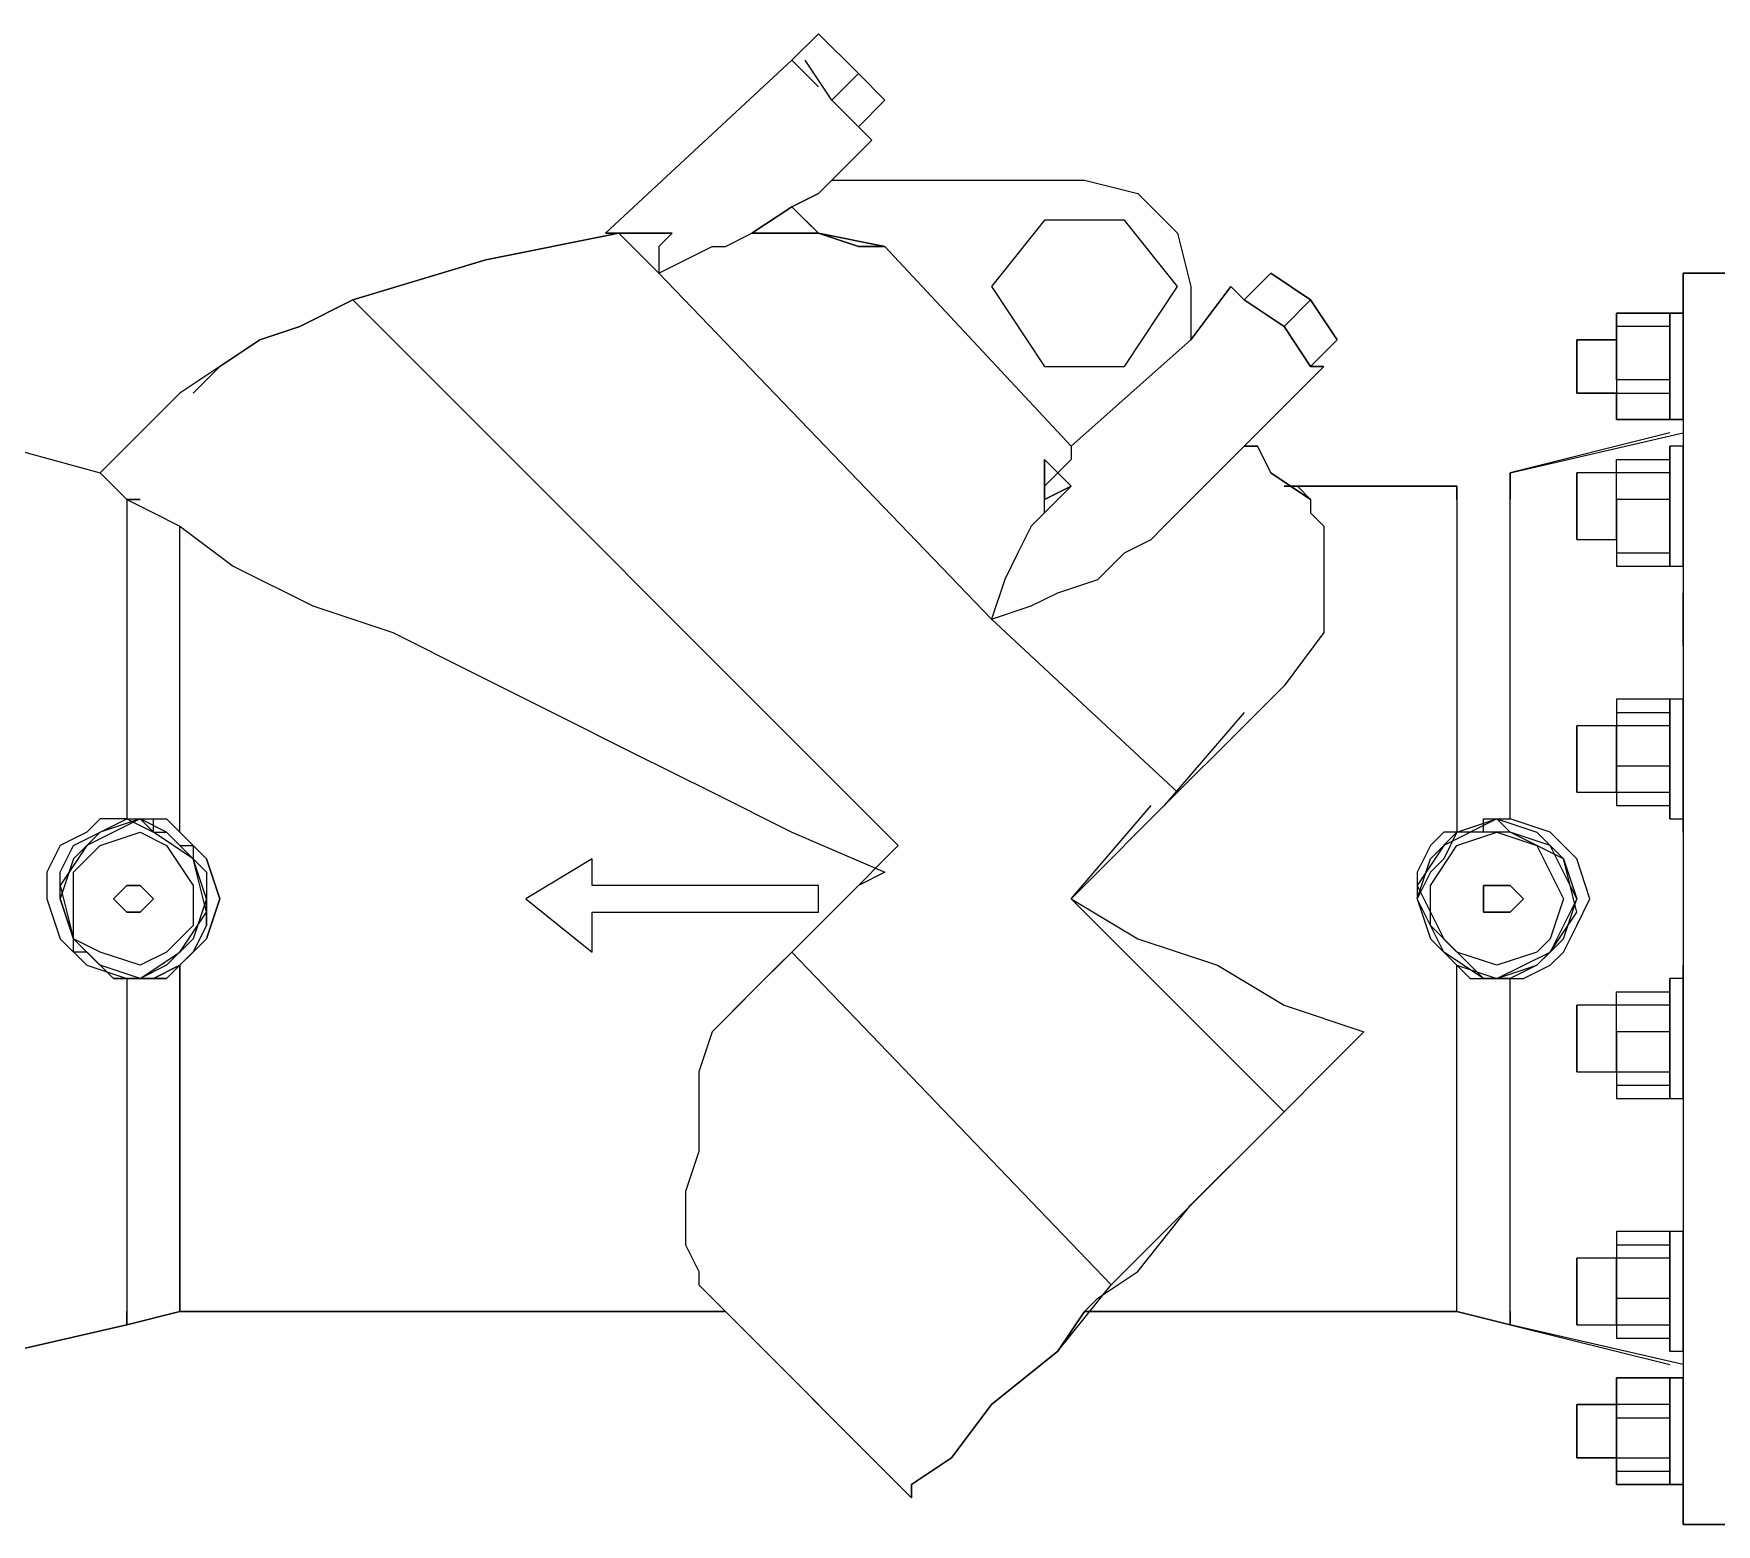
# Model space of a CAD drawing. Extents: x -187 to 52, y -9 to 65.
# Drawn here: x -129.644 to -129.109, y 35.937 to 36.411 of the extents above; entities that cross this region are included whole.
import ezdxf

# ---------------------------------------------------------------- set-up
doc = ezdxf.new("R2010")
doc.units = 0
doc.header["$MEASUREMENT"] = 0
doc.layers.add('PDF4_Geometría', color=7, linetype='Continuous')

msp = doc.modelspace()

# ---------------------------------------------------------------- linework, layer by layer
at = {"layer": 'PDF4_Geometría', "lineweight": 9}
for points in [[(-129.38227, 36.39832), (-129.39073, 36.38987), (-129.38227, 36.38141), (-129.37382, 36.38987), (-129.38227, 36.39832), (-129.39496, 36.41101), (-129.40342, 36.40255), (-129.39496, 36.41101), (-129.38227, 36.39832), (-129.37382, 36.38987), (-129.38227, 36.38141), (-129.37804, 36.37718), (-129.38227, 36.38141), (-129.39073, 36.38987), (-129.39919, 36.40255)], [(-129.39496, 36.3941), (-129.40342, 36.40255), (-129.39496, 36.41101), (-129.38227, 36.39832), (-129.37382, 36.38987), (-129.38227, 36.38141), (-129.37382, 36.38987), (-129.38227, 36.39832), (-129.39496, 36.41101), (-129.40342, 36.40255)], [(-129.38227, 36.38141), (-129.37804, 36.37718), (-129.38227, 36.38141)], [(-129.38227, 36.38141), (-129.37804, 36.37718), (-129.38227, 36.38141)], [(-129.38227, 36.38141), (-129.37804, 36.37718), (-129.38227, 36.38141)], [(-129.28078, 36.16995), (-129.33998, 36.22493), (-129.44571, 36.33489), (-129.4584, 36.34758), (-129.44994, 36.34758), (-129.44148, 36.34758), (-129.44994, 36.34758), (-129.45417, 36.34758), (-129.44994, 36.34758), (-129.44148, 36.34758), (-129.44994, 36.34758), (-129.45417, 36.34758), (-129.4584, 36.34758), (-129.46263, 36.34758), (-129.4584, 36.34758), (-129.45417, 36.34758), (-129.4584, 36.34758), (-129.46263, 36.34758), (-129.4584, 36.34758), (-129.45417, 36.34758), (-129.44994, 36.34758), (-129.44148, 36.34758), (-129.44571, 36.34335), (-129.44571, 36.33489), (-129.43725, 36.33912), (-129.42879, 36.34335), (-129.42456, 36.34335), (-129.41611, 36.34758), (-129.40342, 36.35603), (-129.39496, 36.36026), (-129.39073, 36.36449), (-129.39496, 36.36026), (-129.40342, 36.35603), (-129.41611, 36.34758), (-129.41188, 36.34758), (-129.40765, 36.34758), (-129.40342, 36.34758), (-129.39919, 36.34758), (-129.39496, 36.34758), (-129.39919, 36.3518), (-129.39496, 36.34758), (-129.39919, 36.34758), (-129.39496, 36.34758), (-129.38227, 36.34335), (-129.37382, 36.34335), (-129.39496, 36.34758), (-129.41611, 36.34758), (-129.41188, 36.34758), (-129.40765, 36.34758), (-129.40342, 36.34758), (-129.39919, 36.34758), (-129.40342, 36.34758), (-129.40765, 36.34758), (-129.41188, 36.34758), (-129.41611, 36.34758), (-129.40342, 36.35603), (-129.39496, 36.36026), (-129.39073, 36.36449), (-129.37804, 36.37718), (-129.39073, 36.36449), (-129.37804, 36.37718), (-129.39073, 36.36449), (-129.39496, 36.36026), (-129.40342, 36.35603), (-129.41611, 36.34758), (-129.39496, 36.34758), (-129.37382, 36.34335), (-129.31461, 36.27991)], [(-129.39073, 36.36449), (-129.31038, 36.36449), (-129.29346, 36.36026), (-129.28078, 36.34758), (-129.27655, 36.33066), (-129.27655, 36.31374)], [(-129.39073, 36.36449), (-129.31038, 36.36449), (-129.29346, 36.36026), (-129.28078, 36.34758), (-129.27655, 36.33066), (-129.27655, 36.31374)], [(-129.59373, 36.29683), (-129.58527, 36.30528), (-129.57258, 36.31374), (-129.5599, 36.31797), (-129.54298, 36.32643), (-129.5599, 36.31797), (-129.57258, 36.31374), (-129.58527, 36.30528), (-129.59373, 36.29683), (-129.58527, 36.30528), (-129.57258, 36.31374), (-129.5599, 36.31797), (-129.54298, 36.32643), (-129.50069, 36.33912), (-129.4584, 36.34758), (-129.50069, 36.33912), (-129.54298, 36.32643), (-129.5599, 36.31797), (-129.57258, 36.31374), (-129.58527, 36.30528), (-129.59796, 36.29683), (-129.60642, 36.28837), (-129.61487, 36.27991), (-129.6191, 36.27568), (-129.62333, 36.27145), (-129.6191, 36.27568), (-129.61487, 36.27991), (-129.60642, 36.28837), (-129.59796, 36.29683)], [(-129.37382, 36.34335), (-129.39496, 36.34758), (-129.41611, 36.34758)], [(-129.24694, 36.31797), (-129.25963, 36.32643), (-129.26386, 36.33066), (-129.25963, 36.32643), (-129.24694, 36.31797), (-129.23849, 36.30528), (-129.23426, 36.30528), (-129.23849, 36.30528), (-129.23003, 36.31374), (-129.23849, 36.32643), (-129.25117, 36.33489), (-129.23849, 36.32643), (-129.23003, 36.31374), (-129.23849, 36.30528), (-129.24694, 36.31797), (-129.23849, 36.32643)], [(-129.25963, 36.32643), (-129.26386, 36.33066), (-129.25963, 36.32643)], [(-129.25963, 36.32643), (-129.26386, 36.33066), (-129.25963, 36.32643)], [(-129.25963, 36.32643), (-129.26386, 36.33066), (-129.25963, 36.32643)], [(-129.12007, 36.30528), (-129.12007, 36.30951), (-129.12007, 36.30106), (-129.12007, 36.29683), (-129.12007, 36.30951), (-129.12007, 36.3222), (-129.12007, 36.31374), (-129.12007, 36.3222), (-129.12007, 36.33066), (-129.12007, 36.33489), (-129.12007, 36.33066), (-129.12007, 36.3222), (-129.12007, 36.29683), (-129.12007, 36.26722), (-129.12007, 36.22916), (-129.12007, 36.18264), (-129.12007, 36.13612), (-129.12007, 36.0896), (-129.12007, 36.04308), (-129.12007, 36.00502), (-129.12007, 35.97542), (-129.12007, 35.95004), (-129.12007, 35.94158), (-129.12007, 35.93735), (-129.12007, 35.94158), (-129.12007, 35.95004), (-129.12007, 35.9585), (-129.12007, 35.95427), (-129.12007, 35.95004), (-129.12007, 35.95427), (-129.12007, 35.96696), (-129.12007, 35.96273)], [(-129.61487, 36.26299), (-129.60642, 36.25877), (-129.59796, 36.25454), (-129.58104, 36.24185), (-129.55567, 36.22916), (-129.53029, 36.2207), (-129.50492, 36.20802), (-129.47954, 36.19533), (-129.45417, 36.18264), (-129.42879, 36.16995), (-129.40342, 36.15727), (-129.37382, 36.14458), (-129.38227, 36.14035), (-129.3865, 36.13612), (-129.36959, 36.15304), (-129.54298, 36.32643)], [(-129.14122, 36.30106), (-129.14122, 36.28837), (-129.1243, 36.28837), (-129.1243, 36.30106), (-129.1243, 36.29683), (-129.1243, 36.30106), (-129.1243, 36.31374), (-129.1243, 36.31797), (-129.1243, 36.30106), (-129.14122, 36.30106), (-129.14122, 36.31797), (-129.14122, 36.31374), (-129.1539, 36.31374), (-129.14122, 36.31374), (-129.1539, 36.31374), (-129.14122, 36.31374), (-129.14122, 36.3222), (-129.1243, 36.3222), (-129.1243, 36.31374), (-129.1243, 36.3222), (-129.14122, 36.3222), (-129.14122, 36.31374), (-129.14122, 36.30106), (-129.14122, 36.29683)], [(-129.14122, 36.31797), (-129.14122, 36.3222), (-129.1243, 36.3222), (-129.1243, 36.31797)], [(-129.1243, 36.31374), (-129.1243, 36.3222), (-129.1243, 36.31374)], [(-129.1243, 36.31374), (-129.1243, 36.3222), (-129.1243, 36.30951), (-129.1243, 36.29683)], [(-129.12007, 36.31374), (-129.12007, 36.3222), (-129.12007, 36.31374)], [(-129.27655, 36.31374), (-129.31461, 36.27991), (-129.31461, 36.27568), (-129.31884, 36.27145)], [(-129.1539, 36.29683), (-129.1539, 36.30106), (-129.1539, 36.31374)], [(-129.1539, 36.29683), (-129.1539, 36.30528), (-129.1539, 36.31374)], [(-129.1539, 36.29683), (-129.1539, 36.30528), (-129.1539, 36.31374)], [(-129.1539, 36.29683), (-129.1539, 36.30106), (-129.1539, 36.31374)], [(-129.1243, 36.30528), (-129.1243, 36.30951)], [(-129.32307, 36.25877), (-129.32307, 36.26722), (-129.32307, 36.27145), (-129.32307, 36.27568), (-129.32307, 36.27145), (-129.32307, 36.26722), (-129.32307, 36.26299), (-129.31461, 36.26722), (-129.32307, 36.25877), (-129.3273, 36.25454), (-129.33153, 36.24608), (-129.33575, 36.23762), (-129.33998, 36.22493), (-129.3273, 36.22916), (-129.31884, 36.23339), (-129.30615, 36.23762), (-129.29769, 36.24608), (-129.28923, 36.25031), (-129.28501, 36.25454), (-129.23426, 36.30528), (-129.25963, 36.27991)], [(-129.23849, 36.30528), (-129.23426, 36.30528), (-129.23849, 36.30528)], [(-129.23849, 36.30528), (-129.23426, 36.30528), (-129.23849, 36.30528)], [(-129.23849, 36.30528), (-129.23426, 36.30528), (-129.23849, 36.30528)], [(-129.12007, 36.30106), (-129.12007, 36.29683), (-129.12007, 36.28837), (-129.12007, 36.29683)], [(-129.1243, 36.29683), (-129.1243, 36.28837), (-129.1243, 36.29683)], [(-129.1243, 36.29683), (-129.1243, 36.28837), (-129.1243, 36.29683)], [(-129.12007, 36.29683), (-129.12007, 36.28837), (-129.12007, 36.29683)], [(-129.66985, 36.28414), (-129.62333, 36.27145), (-129.61487, 36.26299), (-129.62333, 36.27145), (-129.61487, 36.26299), (-129.6191, 36.26722), (-129.62333, 36.27145), (-129.6191, 36.26722), (-129.61487, 36.26299), (-129.61487, 36.25031), (-129.61487, 36.22493), (-129.61487, 36.19533), (-129.61487, 36.1615), (-129.62333, 36.1615), (-129.62756, 36.15727), (-129.63602, 36.15304), (-129.64025, 36.14458), (-129.64025, 36.13612), (-129.63602, 36.12343), (-129.62756, 36.11498), (-129.61487, 36.11075), (-129.61487, 36.07269), (-129.61487, 36.03885), (-129.61487, 36.01771), (-129.61487, 36.00502), (-129.61487, 36.00079), (-129.61487, 36.00502)], [(-129.1243, 36.28414), (-129.17505, 36.27145), (-129.12007, 36.28414)], [(-129.2554, 36.27991), (-129.25117, 36.27145), (-129.2554, 36.27991)], [(-129.1243, 36.26722), (-129.1243, 36.27568), (-129.1243, 36.26299), (-129.14122, 36.26299), (-129.14122, 36.27568), (-129.1243, 36.27568), (-129.1243, 36.27991), (-129.1243, 36.27568), (-129.1243, 36.26722), (-129.1243, 36.25454), (-129.1243, 36.24185), (-129.12007, 36.24185)], [(-129.12007, 36.27145), (-129.12007, 36.26722), (-129.12007, 36.26299), (-129.12007, 36.25877), (-129.12007, 36.25454), (-129.12007, 36.25031), (-129.12007, 36.24185), (-129.12007, 36.25454), (-129.12007, 36.26722), (-129.12007, 36.27568), (-129.12007, 36.27991), (-129.1243, 36.27991)], [(-129.31461, 36.26722), (-129.31884, 36.27145), (-129.32307, 36.27568)], [(-129.31884, 36.27145), (-129.32307, 36.27568)], [(-129.12007, 36.27568), (-129.12007, 36.26722), (-129.12007, 36.26299)], [(-129.61064, 36.26299), (-129.61487, 36.26299), (-129.62333, 36.27145)], [(-129.32307, 36.26722), (-129.31884, 36.27145), (-129.32307, 36.26722)], [(-129.32307, 36.26722), (-129.31884, 36.27145), (-129.32307, 36.26722)], [(-129.23849, 36.26299), (-129.24271, 36.26722), (-129.23849, 36.26299), (-129.23849, 36.25877), (-129.23426, 36.25454), (-129.23426, 36.24608), (-129.23426, 36.23762), (-129.23426, 36.22916), (-129.23426, 36.2207), (-129.24694, 36.20379), (-129.26386, 36.18687), (-129.28078, 36.16995), (-129.31461, 36.13612), (-129.28923, 36.16573)], [(-129.25117, 36.27145), (-129.23849, 36.26299)], [(-129.25117, 36.27145), (-129.23849, 36.26299)], [(-129.23849, 36.26299), (-129.24271, 36.26722), (-129.23849, 36.26299)], [(-129.19197, 36.26299), (-129.19197, 36.26722), (-129.19197, 36.25454), (-129.19197, 36.22916), (-129.19197, 36.19533), (-129.19197, 36.15727), (-129.19619, 36.15727), (-129.20042, 36.15304), (-129.20465, 36.14458), (-129.20465, 36.14035), (-129.20465, 36.13612), (-129.20042, 36.12343), (-129.19197, 36.11498), (-129.17928, 36.11075), (-129.16659, 36.11498), (-129.15813, 36.12343), (-129.1539, 36.13612), (-129.15813, 36.14458), (-129.16236, 36.15304), (-129.17505, 36.15727), (-129.18351, 36.15727), (-129.18351, 36.1615), (-129.17928, 36.1615), (-129.17505, 36.1615)], [(-129.19197, 36.26299), (-129.19197, 36.26722), (-129.19197, 36.26299)], [(-129.17505, 36.00502), (-129.17505, 36.00079), (-129.17505, 36.00502), (-129.17505, 36.01771), (-129.17505, 36.03885), (-129.17505, 36.07269), (-129.17505, 36.11075), (-129.17082, 36.11075), (-129.16236, 36.11498), (-129.15813, 36.11921), (-129.1539, 36.12766), (-129.14967, 36.13612), (-129.1539, 36.14881), (-129.16236, 36.15727), (-129.17505, 36.1615), (-129.17505, 36.19956), (-129.17505, 36.23339), (-129.17505, 36.25454), (-129.17505, 36.26722), (-129.17505, 36.27145), (-129.17505, 36.26722), (-129.17505, 36.26299)], [(-129.1243, 36.27145), (-129.1539, 36.27145)], [(-129.1539, 36.25031), (-129.1539, 36.25454), (-129.1539, 36.26299), (-129.1539, 36.26722), (-129.1539, 36.27145), (-129.1539, 36.26722), (-129.1539, 36.25877), (-129.1539, 36.25031), (-129.14122, 36.25031), (-129.14122, 36.25454), (-129.14122, 36.26299), (-129.14122, 36.26722)], [(-129.14122, 36.26299), (-129.14122, 36.24608), (-129.1243, 36.24608), (-129.1243, 36.26299), (-129.1243, 36.26722), (-129.1243, 36.26299), (-129.1243, 36.25454), (-129.1243, 36.25031), (-129.1243, 36.24185)], [(-129.1243, 36.25454), (-129.1243, 36.25877)], [(-129.12007, 36.25877), (-129.12007, 36.25454)], [(-129.61487, 36.1615), (-129.61064, 36.1615), (-129.60642, 36.1615), (-129.60219, 36.1615), (-129.59796, 36.15727), (-129.59796, 36.19533), (-129.59796, 36.22916), (-129.59796, 36.25454)], [(-129.14122, 36.24608), (-129.14122, 36.24185), (-129.1243, 36.24185), (-129.1243, 36.24608)], [(-129.12007, 36.21647), (-129.12007, 36.22916), (-129.12007, 36.23339)], [(-129.12007, 36.1911), (-129.12007, 36.19533), (-129.12007, 36.19956), (-129.1243, 36.19956), (-129.14122, 36.19956), (-129.14122, 36.19533), (-129.1243, 36.19533), (-129.1243, 36.19956), (-129.1243, 36.19533), (-129.1243, 36.18264), (-129.1243, 36.16995), (-129.1243, 36.1615), (-129.12007, 36.1615)], [(-129.1243, 36.18264), (-129.1243, 36.18687), (-129.1243, 36.1911), (-129.1243, 36.19533), (-129.1243, 36.19956)], [(-129.12007, 36.15727), (-129.12007, 36.16573), (-129.12007, 36.16995), (-129.12007, 36.18264), (-129.12007, 36.19533), (-129.12007, 36.19956)], [(-129.25963, 36.19533), (-129.28501, 36.16573)], [(-129.14122, 36.19533), (-129.14122, 36.17841), (-129.1243, 36.17841), (-129.1243, 36.19533)], [(-129.12007, 36.18687), (-129.12007, 36.1911), (-129.12007, 36.18687), (-129.12007, 36.18264), (-129.12007, 36.18687), (-129.12007, 36.1911), (-129.12007, 36.19533)], [(-129.1539, 36.16995), (-129.1243, 36.16995), (-129.1243, 36.17841), (-129.1243, 36.18687), (-129.1243, 36.1911), (-129.1539, 36.1911)], [(-129.14122, 36.16995), (-129.14122, 36.17841), (-129.14122, 36.18687), (-129.14122, 36.1911)], [(-129.12007, 36.18264), (-129.12007, 36.17841), (-129.12007, 36.17418), (-129.12007, 36.16995), (-129.12007, 36.16573)], [(-129.14122, 36.17841), (-129.14122, 36.16573), (-129.1243, 36.16573), (-129.1243, 36.17841)], [(-129.1243, 36.1615), (-129.1243, 36.16995)], [(-129.60642, 36.15727), (-129.60642, 36.1615)], [(-129.5895, 36.13612), (-129.5895, 36.12766), (-129.59373, 36.11921), (-129.59796, 36.11498), (-129.60642, 36.11075), (-129.60219, 36.11075), (-129.59796, 36.11498), (-129.5895, 36.12343), (-129.58527, 36.13612), (-129.5895, 36.14881), (-129.59796, 36.15727), (-129.5895, 36.14881), (-129.58527, 36.13612), (-129.5895, 36.12343), (-129.59796, 36.11498), (-129.59796, 36.0896), (-129.59796, 36.06846), (-129.59796, 36.05154), (-129.59796, 36.03462), (-129.59796, 36.02194), (-129.59796, 36.01348), (-129.59796, 36.00502), (-129.59796, 36.01348), (-129.59796, 36.02194), (-129.59796, 36.03462), (-129.59796, 36.05154), (-129.59796, 36.06846), (-129.59796, 36.0896), (-129.59796, 36.11498), (-129.60219, 36.11075), (-129.60642, 36.11075)], [(-129.46686, 36.13189), (-129.39496, 36.13189), (-129.39496, 36.13612), (-129.39496, 36.14035), (-129.46686, 36.14035)], [(-129.42456, 36.00502), (-129.42879, 36.00925), (-129.36536, 35.94581), (-129.42456, 36.00502), (-129.59796, 36.00502), (-129.61487, 36.00079), (-129.66985, 35.9881), (-129.61487, 36.00079), (-129.59796, 36.00502), (-129.42456, 36.00502), (-129.36536, 35.94581), (-129.36536, 35.95004), (-129.35267, 35.9585), (-129.33998, 35.97542), (-129.31884, 35.99233), (-129.31038, 36.00502), (-129.31884, 35.99233), (-129.33998, 35.97542), (-129.35267, 35.9585), (-129.36536, 35.95004), (-129.36536, 35.94581), (-129.42456, 36.00502), (-129.36536, 35.94581), (-129.36536, 35.95004), (-129.35267, 35.9585), (-129.33998, 35.97542), (-129.31884, 35.99233), (-129.31038, 36.00502), (-129.30615, 36.00925), (-129.29346, 36.01771), (-129.27655, 36.03885), (-129.25117, 36.06423), (-129.24694, 36.06846), (-129.31461, 36.13612), (-129.29346, 36.12343), (-129.26809, 36.11498), (-129.24694, 36.10229), (-129.22157, 36.09383), (-129.23426, 36.08114), (-129.24694, 36.06846), (-129.30192, 36.01348)], [(-129.61487, 36.11075), (-129.61064, 36.11075), (-129.60642, 36.11075), (-129.6191, 36.11075), (-129.62756, 36.11921), (-129.63179, 36.11921), (-129.63179, 36.12343), (-129.63602, 36.13612)], [(-129.42879, 36.09383), (-129.43302, 36.08114), (-129.43302, 36.06846), (-129.43302, 36.05577), (-129.43725, 36.04308), (-129.43725, 36.03462), (-129.43725, 36.02617), (-129.43302, 36.01771), (-129.43302, 36.01348), (-129.42879, 36.00925), (-129.36536, 35.94581), (-129.36536, 35.95004), (-129.35267, 35.9585), (-129.33998, 35.97542), (-129.31884, 35.99233), (-129.30192, 36.01348), (-129.40342, 36.11921), (-129.40765, 36.11498), (-129.42879, 36.09383), (-129.41611, 36.10652), (-129.40342, 36.11921), (-129.3865, 36.13612), (-129.39496, 36.12766)], [(-129.1539, 36.13612), (-129.15813, 36.12766), (-129.16236, 36.11921), (-129.16659, 36.11498), (-129.17505, 36.11075), (-129.18351, 36.11075), (-129.19619, 36.11921), (-129.20465, 36.13612), (-129.20042, 36.12343), (-129.19197, 36.11498)], [(-129.12007, 36.13612), (-129.12007, 36.13189)], [(-129.19197, 36.00502), (-129.19197, 36.01771), (-129.19197, 36.04308), (-129.19197, 36.07269), (-129.19197, 36.11498), (-129.18774, 36.11075), (-129.18351, 36.11075), (-129.17928, 36.11075), (-129.17505, 36.11075)], [(-129.12007, 36.08114), (-129.12007, 36.08537), (-129.12007, 36.0896), (-129.12007, 36.09383), (-129.12007, 36.09806), (-129.12007, 36.10229), (-129.12007, 36.11498)], [(-129.1243, 36.10229), (-129.1243, 36.10652), (-129.1243, 36.11075), (-129.1243, 36.10652), (-129.1243, 36.09383), (-129.1243, 36.08114), (-129.1243, 36.07269), (-129.12007, 36.07269), (-129.12007, 36.08114), (-129.12007, 36.07269), (-129.12007, 36.08114), (-129.12007, 36.09383), (-129.12007, 36.10652), (-129.12007, 36.11075), (-129.1243, 36.11075)], [(-129.12007, 36.10652), (-129.12007, 36.10229)], [(-129.14122, 36.09383), (-129.14122, 36.07691), (-129.1243, 36.07691), (-129.1243, 36.09383), (-129.1243, 36.10229), (-129.1539, 36.10229)], [(-129.14122, 36.08114), (-129.14122, 36.08537), (-129.14122, 36.09383), (-129.14122, 36.10229)], [(-129.1539, 36.08114), (-129.1243, 36.08114), (-129.1243, 36.08537), (-129.1243, 36.09383), (-129.1243, 36.09806)], [(-129.12007, 36.09806), (-129.12007, 36.09383)], [(-129.1243, 36.08537), (-129.1243, 36.0896)], [(-129.12007, 36.0896), (-129.12007, 36.08537)], [(-129.1243, 36.07269), (-129.1243, 36.08114)], [(-129.14122, 36.07691), (-129.14122, 36.07269), (-129.1243, 36.07269), (-129.1243, 36.07691)], [(-129.12007, 36.05577), (-129.12007, 36.04308)], [(-129.14122, 36.02617), (-129.14122, 36.00925), (-129.1243, 36.00925), (-129.1243, 36.02617)], [(-129.12007, 36.03039), (-129.1243, 36.03039)], [(-129.1243, 36.02194), (-129.1243, 36.03039), (-129.1243, 36.02194)], [(-129.12007, 36.02194), (-129.12007, 36.03039), (-129.12007, 36.02194)], [(-129.14122, 36.00925), (-129.14122, 35.99656), (-129.1243, 35.99656), (-129.1243, 36.00925), (-129.1243, 36.01771), (-129.1243, 36.02194), (-129.1539, 36.02194)], [(-129.14122, 36.00079), (-129.14122, 36.00925), (-129.14122, 36.01771), (-129.14122, 36.02194)], [(-129.1243, 36.01348), (-129.1243, 36.01771), (-129.1243, 36.02194), (-129.1243, 36.00925), (-129.1243, 35.99656), (-129.1243, 35.99233), (-129.1243, 36.00079)], [(-129.12007, 36.02194), (-129.12007, 36.01771), (-129.12007, 36.01348)], [(-129.61487, 36.00502), (-129.61487, 36.00079), (-129.61487, 36.00502)], [(-129.12007, 35.9881), (-129.17505, 36.00079), (-129.19197, 36.00502), (-129.31038, 36.00502), (-129.19197, 36.00502), (-129.17505, 36.00079), (-129.1243, 35.9881)], [(-129.17505, 36.00502), (-129.17505, 36.00079), (-129.17505, 36.00502)], [(-129.1539, 36.00079), (-129.1243, 36.00079), (-129.1243, 36.00925)], [(-129.1243, 35.99233), (-129.12007, 35.99233)], [(-129.14122, 35.98387), (-129.14122, 35.97542)], [(-129.1243, 35.97542), (-129.1243, 35.98387), (-129.14122, 35.98387)], [(-129.14122, 35.97119), (-129.14122, 35.95427), (-129.1243, 35.95427), (-129.1243, 35.97119), (-129.1243, 35.97542), (-129.1243, 35.97965), (-129.1243, 35.98387), (-129.1243, 35.97965), (-129.1243, 35.96696)], [(-129.12007, 35.98387), (-129.1243, 35.98387)], [(-129.12007, 35.98387), (-129.1243, 35.98387)], [(-129.1243, 35.97542), (-129.1243, 35.98387), (-129.1243, 35.97542)], [(-129.1243, 35.97542), (-129.1243, 35.98387), (-129.1243, 35.97542)], [(-129.12007, 35.97542), (-129.12007, 35.98387), (-129.12007, 35.97542)], [(-129.12007, 35.96696), (-129.12007, 35.97965), (-129.12007, 35.98387), (-129.12007, 35.97965), (-129.12007, 35.97542), (-129.12007, 35.97119), (-129.12007, 35.97542), (-129.12007, 35.97965)], [(-129.12007, 35.97542), (-129.12007, 35.98387), (-129.12007, 35.97542)], [(-129.1243, 35.97542), (-129.1539, 35.97542)], [(-129.14122, 35.97542), (-129.1539, 35.97542)], [(-129.14122, 35.9585), (-129.14122, 35.95004), (-129.1243, 35.95004), (-129.1243, 35.9585), (-129.1243, 35.97119), (-129.1243, 35.97542)], [(-129.14122, 35.9585), (-129.14122, 35.97119), (-129.14122, 35.97542)], [(-129.1243, 35.96696), (-129.1243, 35.95427), (-129.1243, 35.95004), (-129.1243, 35.95427), (-129.1243, 35.9585)], [(-129.1243, 35.96273), (-129.1243, 35.96696)], [(-129.14122, 35.9585), (-129.14122, 35.95004), (-129.1243, 35.95004), (-129.1243, 35.9585)], [(-129.1243, 35.9585), (-129.1243, 35.95004), (-129.1243, 35.9585)], [(-129.1243, 35.9585), (-129.1243, 35.95004), (-129.1243, 35.9585)], [(-129.12007, 35.9585), (-129.12007, 35.95004), (-129.12007, 35.9585)], [(-129.12007, 35.9585), (-129.12007, 35.95004), (-129.12007, 35.9585)], [(-129.14122, 35.95427), (-129.14122, 35.95004), (-129.1243, 35.95004), (-129.1243, 35.95427)]]:
    msp.add_lwpolyline(points, dxfattribs=at)
for points in [[(-129.46263, 36.34758), (-129.40342, 36.40255)], [(-129.46263, 36.34758), (-129.40342, 36.40255)], [(-129.39496, 36.34758), (-129.39919, 36.3518), (-129.39496, 36.34758), (-129.39919, 36.34758), (-129.40342, 36.34758), (-129.40765, 36.34758), (-129.41188, 36.34758), (-129.41611, 36.34758), (-129.39496, 36.34758), (-129.37382, 36.34335), (-129.38227, 36.34335)], [(-129.39496, 36.34758), (-129.40342, 36.35603), (-129.39919, 36.3518)], [(-129.33998, 36.33066), (-129.32307, 36.30528), (-129.29769, 36.30528), (-129.28078, 36.33066), (-129.29769, 36.3518), (-129.32307, 36.3518)], [(-129.32307, 36.30528), (-129.29769, 36.30528), (-129.28078, 36.33066), (-129.29769, 36.3518), (-129.32307, 36.3518), (-129.33998, 36.33066)], [(-129.27655, 36.31374), (-129.26386, 36.33066)], [(-129.27655, 36.31374), (-129.26386, 36.33066)], [(-129.23849, 36.30528), (-129.23003, 36.31374), (-129.23849, 36.32643), (-129.25117, 36.33489), (-129.25963, 36.32643), (-129.25117, 36.33489), (-129.23849, 36.32643), (-129.23003, 36.31374)], [(-129.25117, 36.33489), (-129.25963, 36.32643)], [(-129.12007, 36.33489), (-129.09893, 36.33489)], [(-129.12007, 36.31374), (-129.12007, 36.3222), (-129.12007, 36.33066), (-129.12007, 36.33489), (-129.12007, 36.33066), (-129.12007, 36.3222)], [(-129.1243, 36.3222), (-129.1243, 36.31797), (-129.14122, 36.31797), (-129.14122, 36.3222)], [(-129.1243, 36.3222), (-129.12007, 36.3222)], [(-129.1243, 36.3222), (-129.12007, 36.3222)], [(-129.1243, 36.31374), (-129.1243, 36.31797), (-129.1243, 36.3222), (-129.1243, 36.31797)], [(-129.1243, 36.31374), (-129.1243, 36.31797), (-129.1243, 36.3222), (-129.1243, 36.31797)], [(-129.12007, 36.31374), (-129.12007, 36.31797), (-129.12007, 36.3222), (-129.12007, 36.31797)], [(-129.12007, 36.31374), (-129.12007, 36.31797), (-129.12007, 36.3222), (-129.12007, 36.31797)], [(-129.1539, 36.31374), (-129.1539, 36.30528), (-129.1539, 36.29683), (-129.1539, 36.30106)], [(-129.1539, 36.31374), (-129.1539, 36.30106), (-129.1539, 36.29683), (-129.1539, 36.30528)], [(-129.23426, 36.30528), (-129.25963, 36.27991)], [(-129.59796, 36.29683), (-129.60642, 36.28837), (-129.61487, 36.27991), (-129.6191, 36.27568), (-129.62333, 36.27145), (-129.6191, 36.27568), (-129.61487, 36.27991), (-129.60642, 36.28837)], [(-129.1243, 36.29683), (-129.1243, 36.28837), (-129.14122, 36.28837), (-129.14122, 36.29683), (-129.14122, 36.2926), (-129.14122, 36.28837), (-129.1243, 36.28837), (-129.12007, 36.28837), (-129.1243, 36.28837), (-129.12007, 36.28837), (-129.1243, 36.28837), (-129.14122, 36.28837), (-129.14122, 36.2926), (-129.14122, 36.29683), (-129.1539, 36.29683), (-129.14122, 36.29683), (-129.1539, 36.29683), (-129.1243, 36.29683), (-129.1243, 36.2926), (-129.1243, 36.28837), (-129.1243, 36.2926)], [(-129.1243, 36.29683), (-129.1243, 36.2926), (-129.1243, 36.28837), (-129.1243, 36.2926)], [(-129.1243, 36.29683), (-129.1243, 36.2926), (-129.1243, 36.28837), (-129.1243, 36.2926)], [(-129.12007, 36.29683), (-129.12007, 36.2926), (-129.12007, 36.28837), (-129.12007, 36.2926)], [(-129.12007, 36.29683), (-129.12007, 36.2926), (-129.12007, 36.28837), (-129.12007, 36.2926)], [(-129.25963, 36.27991), (-129.2554, 36.27991), (-129.25117, 36.27145), (-129.2554, 36.27991)], [(-129.61487, 36.26299), (-129.6191, 36.26722), (-129.62333, 36.27145), (-129.6191, 36.26722)], [(-129.62333, 36.27145), (-129.61487, 36.26299), (-129.61064, 36.26299), (-129.61487, 36.26299)], [(-129.31884, 36.27145), (-129.32307, 36.26722)], [(-129.32307, 36.26299), (-129.32307, 36.26722), (-129.32307, 36.26299), (-129.31461, 36.26722)], [(-129.25117, 36.27145), (-129.23849, 36.26299)], [(-129.23849, 36.26299), (-129.25117, 36.27145)], [(-129.24694, 36.26722), (-129.19197, 36.26722)], [(-129.17505, 36.26299), (-129.17505, 36.26722), (-129.17505, 36.27145), (-129.17505, 36.26722)], [(-129.1539, 36.18687), (-129.1539, 36.17841), (-129.1539, 36.16995), (-129.1539, 36.17418), (-129.1539, 36.18264), (-129.1539, 36.1911)], [(-129.61064, 36.1615), (-129.62756, 36.15304), (-129.63602, 36.14035), (-129.63179, 36.12343), (-129.6191, 36.11075), (-129.61064, 36.11075), (-129.59796, 36.11921), (-129.5895, 36.13189), (-129.59373, 36.14881), (-129.60642, 36.15727)], [(-129.63602, 36.13612), (-129.63602, 36.14458), (-129.63179, 36.15304), (-129.62333, 36.15727), (-129.61487, 36.1615), (-129.60642, 36.15727), (-129.60219, 36.15727), (-129.59796, 36.15304), (-129.59373, 36.15304), (-129.59373, 36.14881), (-129.5895, 36.14458), (-129.5895, 36.14035), (-129.5895, 36.13612), (-129.59373, 36.14881), (-129.60219, 36.15727), (-129.61064, 36.1615), (-129.62333, 36.15727), (-129.63179, 36.14881)], [(-129.17928, 36.1615), (-129.19619, 36.15304), (-129.20465, 36.14035), (-129.19619, 36.12343), (-129.18351, 36.11075), (-129.17928, 36.11075), (-129.16236, 36.11921), (-129.1539, 36.13189), (-129.15813, 36.14881), (-129.17505, 36.15727)], [(-129.1539, 36.13612), (-129.15813, 36.14458), (-129.16236, 36.15304), (-129.17505, 36.15727), (-129.18351, 36.15727), (-129.19197, 36.15727), (-129.19619, 36.14881), (-129.20042, 36.14458), (-129.20465, 36.13612), (-129.20042, 36.14881), (-129.19197, 36.15727), (-129.17928, 36.1615), (-129.16659, 36.15727), (-129.15813, 36.14881)], [(-129.61064, 36.11498), (-129.62333, 36.11921), (-129.63179, 36.12343), (-129.63179, 36.13612), (-129.63179, 36.14458), (-129.62333, 36.15304), (-129.61064, 36.15727), (-129.60219, 36.15304), (-129.59373, 36.14035), (-129.59373, 36.12766), (-129.60219, 36.11921)], [(-129.17928, 36.11498), (-129.19197, 36.11921), (-129.20042, 36.12766), (-129.20042, 36.14035), (-129.19197, 36.15304), (-129.17928, 36.15727), (-129.16659, 36.15304), (-129.16236, 36.14458), (-129.15813, 36.13612), (-129.16236, 36.12343), (-129.16659, 36.11921)], [(-129.46686, 36.14035), (-129.46686, 36.14881), (-129.488, 36.13612), (-129.46686, 36.11921), (-129.46686, 36.13189), (-129.39496, 36.13189), (-129.39496, 36.14035)], [(-129.6191, 36.13612), (-129.61487, 36.14035), (-129.61064, 36.14035), (-129.60642, 36.13612), (-129.61064, 36.14035), (-129.61487, 36.14035)], [(-129.17082, 36.13612), (-129.17505, 36.14035), (-129.18351, 36.14035), (-129.18351, 36.13612), (-129.18351, 36.14035), (-129.17505, 36.14035)], [(-129.63602, 36.13612), (-129.63179, 36.12343), (-129.62756, 36.11921), (-129.6191, 36.11075), (-129.60642, 36.11075), (-129.59796, 36.11498), (-129.59373, 36.11921), (-129.5895, 36.12766), (-129.5895, 36.13612), (-129.59373, 36.12343), (-129.60219, 36.11498), (-129.61064, 36.11075), (-129.62333, 36.11498), (-129.63179, 36.12343)], [(-129.6191, 36.13612), (-129.61487, 36.13189), (-129.61064, 36.13189), (-129.60642, 36.13612), (-129.61064, 36.13189), (-129.61487, 36.13189)], [(-129.17082, 36.13612), (-129.17505, 36.13189), (-129.18351, 36.13189), (-129.18351, 36.13612), (-129.18351, 36.13189), (-129.17505, 36.13189)], [(-129.1243, 36.10652), (-129.1243, 36.09383), (-129.14122, 36.09383), (-129.14122, 36.10652)], [(-129.1539, 36.09383), (-129.1539, 36.08537), (-129.1539, 36.08114), (-129.1539, 36.0896), (-129.1539, 36.09806), (-129.1539, 36.10229)], [(-129.14122, 36.03039), (-129.14122, 36.02617), (-129.1243, 36.02617), (-129.1243, 36.03039)], [(-129.1539, 36.00925), (-129.1539, 36.00079), (-129.1539, 36.00502), (-129.1539, 36.01348), (-129.1539, 36.02194), (-129.1539, 36.01771)], [(-129.12007, 36.02194), (-129.12007, 36.00925), (-129.12007, 35.99656), (-129.12007, 35.99233), (-129.12007, 36.00079), (-129.12007, 36.00502), (-129.12007, 36.00925), (-129.12007, 36.01348), (-129.12007, 36.01771)], [(-129.14122, 35.98387), (-129.14122, 35.97119), (-129.1243, 35.97119), (-129.1243, 35.98387)], [(-129.1243, 35.98387), (-129.14122, 35.98387), (-129.14122, 35.97965), (-129.14122, 35.97542), (-129.14122, 35.97965), (-129.14122, 35.98387), (-129.1243, 35.98387), (-129.1243, 35.97965), (-129.1243, 35.97542), (-129.1243, 35.97965)], [(-129.1243, 35.98387), (-129.12007, 35.98387)], [(-129.1243, 35.97542), (-129.1243, 35.97965), (-129.1243, 35.98387), (-129.1243, 35.97965)], [(-129.12007, 35.97542), (-129.12007, 35.97965), (-129.12007, 35.98387), (-129.12007, 35.97965)], [(-129.1539, 35.97542), (-129.14122, 35.97542)], [(-129.1539, 35.9585), (-129.1539, 35.97119), (-129.1539, 35.97542), (-129.1539, 35.96696), (-129.1539, 35.97542), (-129.1539, 35.97119), (-129.1539, 35.9585), (-129.1539, 35.96273)], [(-129.1539, 35.9585), (-129.1539, 35.97119), (-129.1539, 35.97542), (-129.1539, 35.96696), (-129.1539, 35.97542), (-129.1539, 35.97119), (-129.1539, 35.9585), (-129.1539, 35.96273)], [(-129.14122, 35.9585), (-129.1539, 35.9585)], [(-129.1243, 35.95427), (-129.1243, 35.95004), (-129.14122, 35.95004), (-129.14122, 35.95427), (-129.14122, 35.9585), (-129.1539, 35.9585), (-129.1243, 35.9585)], [(-129.1243, 35.9585), (-129.1243, 35.95427), (-129.1243, 35.95004), (-129.1243, 35.95427)], [(-129.12007, 35.9585), (-129.12007, 35.95004), (-129.12007, 35.94158), (-129.12007, 35.93735), (-129.12007, 35.94158), (-129.12007, 35.95004)], [(-129.12007, 35.9585), (-129.12007, 35.95427), (-129.12007, 35.95004), (-129.12007, 35.95427)], [(-129.12007, 35.95004), (-129.1243, 35.95004)], [(-129.12007, 35.95004), (-129.1243, 35.95004)], [(-129.09893, 35.93735), (-129.12007, 35.93735)]]:
    msp.add_lwpolyline(points, close=True, dxfattribs=at)

doc.saveas('drawing.dxf')
